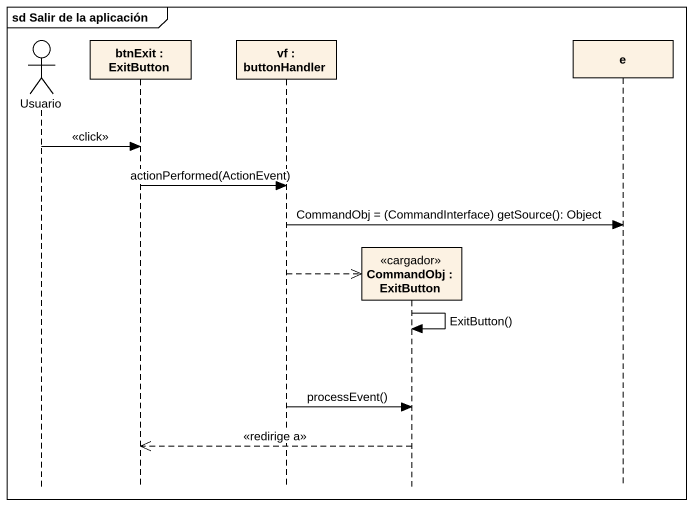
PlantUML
@startuml
mainframe sd Salir de la aplicación
hide footbox
actor Usuario
participant "btnExit : ExitButton" as btnExit
participant "vf : buttonHandler" as vf
participant "CommandObj : ExitButton" as CommandObj <<cargador>>
participant e

Usuario -> btnExit : <<click>>
btnExit -> vf : actionPerformed(ActionEvent)
vf -> e : CommandObj = (CommandInterface) getSource(): Object
vf -->> CommandObj **
CommandObj -> CommandObj : ExitButton()
vf -> CommandObj : processEvent()
CommandObj -->> btnExit : <<redirige a>>
@enduml
